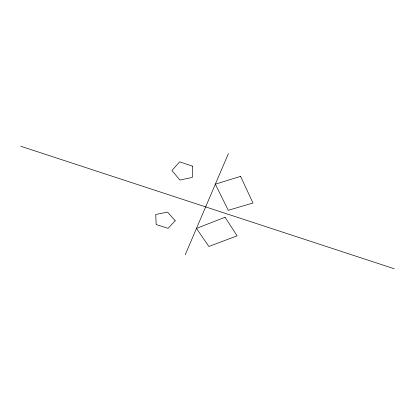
<?xml version="1.0" encoding="UTF-8"?>
<svg xmlns="http://www.w3.org/2000/svg" width="415" height="415" viewBox="0 0 415 415"><rect width="100%" height="100%" fill="white"/><g stroke="black" fill="none" stroke-linecap="round" stroke-linejoin="round"><path stroke-width="0.62" d="M185.209 254.784L228.39 153.623M20.75 146.241L394.25 268.759M192.404 166.125L192.394 177.392L179.877 180.053L171.955 170.565L179.633 161.829L192.404 166.125M175.208 220.77L168.075 228.343L156.17 224.531L155.744 214.493L167.619 212.101L175.208 220.77M225.086 217.247L196.466 228.411L208.864 246.463L237.126 235.834L225.086 217.247M240.596 176.365L215.349 184.177L228.26 210.296L252.963 203.018L240.596 176.365"/></g></svg>
